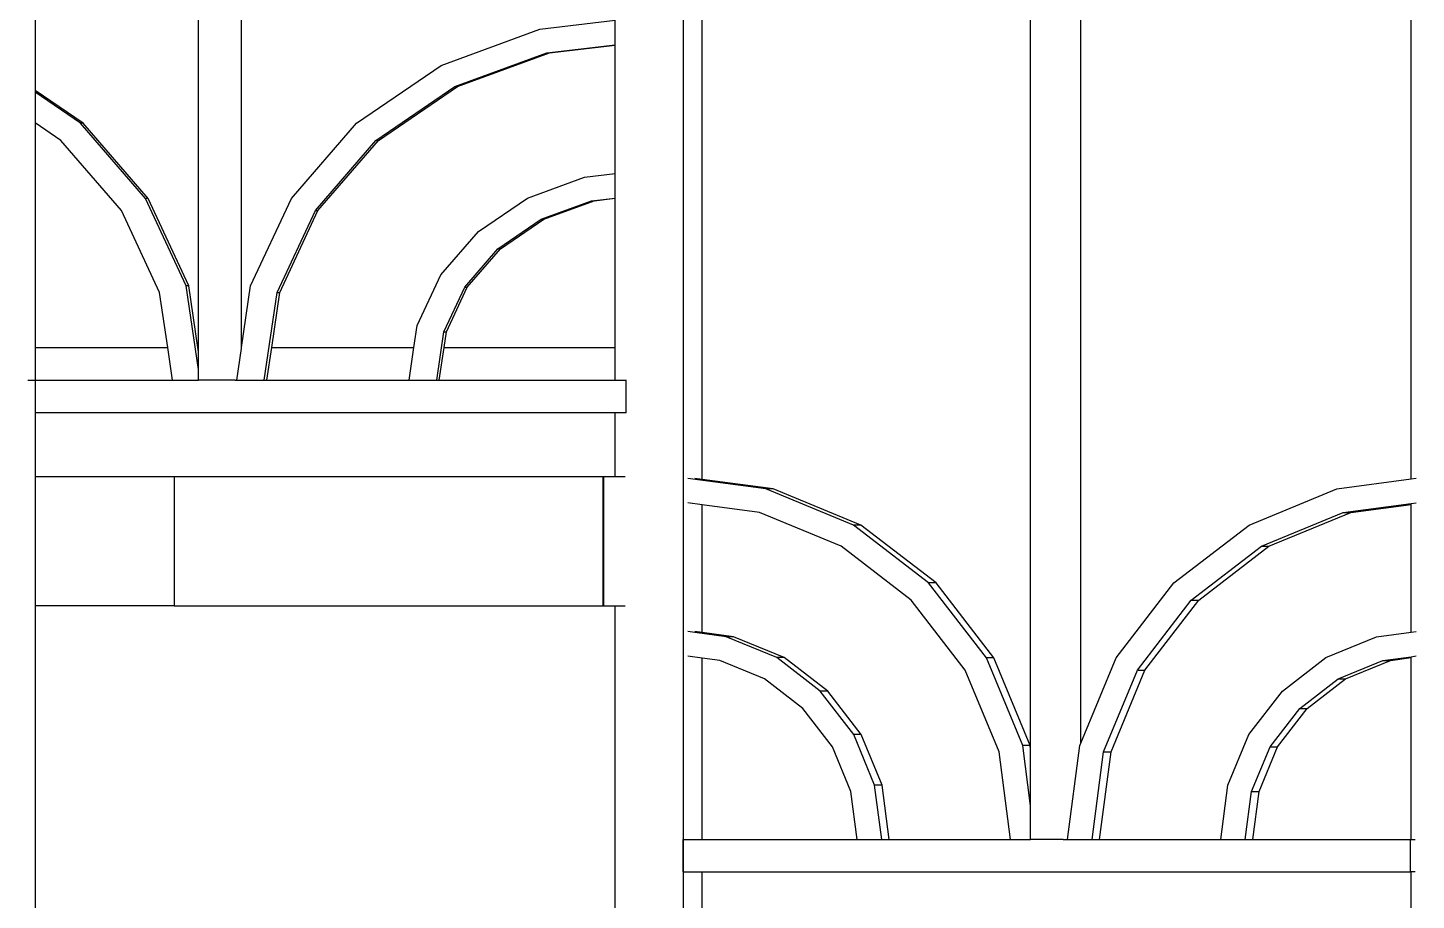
# Model space of a CAD drawing. Header units: millimetres. Extents: x 173236 to 801264, y -94969 to 615039.
# Drawn here: x 397242.4 to 397692.7, y -2103.2 to -1820 of the extents above; entities that cross this region are included whole.
import ezdxf

# ---------------------------------------------------------------- set-up
doc = ezdxf.new("R2010")
doc.units = ezdxf.units.MM
doc.header["$MEASUREMENT"] = 0
doc.layers.add('VOX-A-ELEV-1-NEAR', color=130, linetype='Continuous')
doc.layers.add('VOX-A-WALL-PATT', color=233, linetype='Continuous')

# ---------------------------------------------------------------- blocks, each defined once
blk = doc.blocks.new('west stsircase')
at = {"layer": 'VOX-A-WALL-PATT'}
for p, q in [((1461142.49, -1733.5), (1461142.49, -846.43)), ((1460999.14, -1573.82), (1460999.14, -1301.16)), ((1460985.28, -1573.82), (1460985.28, -1302.07)), ((1460932.27, -1315.02), (1460932.27, -1490.41)), ((1461148.52, -1573.82), (1461148.52, -1374.9)), ((1461378.44, -1573.82), (1461378.44, -1377.49)), ((1461255.09, -1573.82), (1461255.09, -1458.17)), ((1461271.39, -1573.82), (1461271.39, -1456.16)), ((1461095.9, -1470.5), (1461120.34, -1467.64)), ((1461120.34, -1475.59), (1461120.34, -1467.64)), ((1461063.92, -1482.27), (1461095.9, -1470.5)), ((1461098.22, -1478.18), (1461120.34, -1475.59)), ((1461099.06, -1478.18), (1461120.34, -1475.69)), ((1461120.34, -1475.69), (1461120.34, -1475.59)), ((1461120.34, -1517.35), (1461120.34, -1475.69)), ((1461068.39, -1489.16), (1461098.22, -1478.18)), ((1461069.24, -1489.16), (1461099.06, -1478.18)), ((1461098.22, -1478.18), (1461099.06, -1478.18)), ((1461036.46, -1501.01), (1461063.92, -1482.27)), ((1461042.78, -1506.63), (1461068.39, -1489.16)), ((1461043.63, -1506.63), (1461069.24, -1489.16)), ((1461068.39, -1489.16), (1461069.24, -1489.16)), ((1460947.79, -1501.01), (1460932.27, -1490.41)), ((1460932.27, -1490.41), (1460932.27, -1490.99)), ((1460946.95, -1501.01), (1460932.27, -1490.99)), ((1460932.27, -1490.99), (1460932.27, -1500.93)), ((1460940.62, -1506.63), (1460932.27, -1500.93)), ((1460932.27, -1500.93), (1460932.27, -1573.82)), ((1460968.02, -1525.42), (1460946.95, -1501.01)), ((1460947.79, -1501.01), (1460946.95, -1501.01)), ((1460968.87, -1525.42), (1460947.79, -1501.01)), ((1461015.38, -1525.42), (1461036.46, -1501.01)), ((1460960.27, -1529.4), (1460940.62, -1506.63)), ((1461023.13, -1529.4), (1461042.78, -1506.63)), ((1461023.97, -1529.4), (1461043.63, -1506.63)), ((1461042.78, -1506.63), (1461043.63, -1506.63)), ((1461110.37, -1518.51), (1461120.34, -1517.35)), ((1461120.34, -1525.3), (1461120.34, -1517.35)), ((1461091.88, -1525.32), (1461110.37, -1518.51)), ((1460981.27, -1553.85), (1460968.02, -1525.42)), ((1460968.87, -1525.42), (1460968.02, -1525.42)), ((1460982.11, -1553.85), (1460968.87, -1525.42)), ((1461002.13, -1553.85), (1461015.38, -1525.42)), ((1461076, -1536.16), (1461091.88, -1525.32)), ((1461096.35, -1532.21), (1461112.69, -1526.19)), ((1461097.2, -1532.21), (1461113.53, -1526.19)), ((1461112.69, -1526.19), (1461120.34, -1525.3)), ((1461112.69, -1526.19), (1461113.53, -1526.19)), ((1461113.53, -1526.19), (1461120.34, -1525.4)), ((1461120.34, -1525.4), (1461120.34, -1525.3)), ((1461120.34, -1573.82), (1461120.34, -1525.4)), ((1460972.63, -1555.91), (1460960.27, -1529.4)), ((1461010.78, -1555.91), (1461023.13, -1529.4)), ((1461011.62, -1555.91), (1461023.97, -1529.4)), ((1461023.13, -1529.4), (1461023.97, -1529.4)), ((1461082.32, -1541.78), (1461096.35, -1532.21)), ((1461083.17, -1541.78), (1461097.2, -1532.21)), ((1461096.35, -1532.21), (1461097.2, -1532.21)), ((1461063.81, -1550.27), (1461076, -1536.16)), ((1461071.56, -1554.25), (1461082.32, -1541.78)), ((1461072.4, -1554.25), (1461083.17, -1541.78)), ((1461082.32, -1541.78), (1461083.17, -1541.78)), ((1461056.15, -1566.71), (1461063.81, -1550.27)), ((1460975.28, -1573.82), (1460972.63, -1555.91)), ((1460985.28, -1580.94), (1460981.27, -1553.85)), ((1460982.11, -1553.85), (1460981.27, -1553.85)), ((1460985.07, -1573.82), (1460982.11, -1553.85)), ((1460999.14, -1573.82), (1461002.13, -1553.85)), ((1461006.56, -1584.36), (1461010.78, -1555.91)), ((1461008.97, -1573.82), (1461011.62, -1555.91)), ((1461010.78, -1555.91), (1461011.62, -1555.91)), ((1461064.79, -1568.77), (1461071.56, -1554.25)), ((1461065.64, -1568.77), (1461072.4, -1554.25)), ((1461071.56, -1554.25), (1461072.4, -1554.25)), ((1461055.1, -1573.82), (1461056.15, -1566.71)), ((1461062.48, -1584.36), (1461064.79, -1568.77)), ((1461064.79, -1568.77), (1461065.64, -1568.77)), ((1461064.89, -1573.82), (1461065.64, -1568.77)), ((1460932.27, -1573.82), (1460975.28, -1573.82)), ((1460932.27, -1573.82), (1460932.27, -1584.36)), ((1460976.84, -1584.36), (1460975.28, -1573.82)), ((1460985.07, -1573.82), (1460985.28, -1573.82)), ((1460985.28, -1575.23), (1460985.07, -1573.82)), ((1460985.28, -1575.23), (1460985.28, -1573.82)), ((1460985.28, -1580.94), (1460985.28, -1575.23)), ((1460997.62, -1584.36), (1460999.14, -1574.09)), ((1460999.14, -1573.82), (1460999.18, -1573.82)), ((1460999.14, -1574.09), (1460999.14, -1573.82)), ((1461007.41, -1584.36), (1461008.97, -1573.82)), ((1461008.97, -1573.82), (1461055.1, -1573.82)), ((1461053.54, -1584.36), (1461055.1, -1573.82)), ((1461063.33, -1584.36), (1461064.89, -1573.82)), ((1461064.89, -1573.82), (1461120.34, -1573.82)), ((1461120.34, -1584.36), (1461120.34, -1573.82)), ((1461148.52, -1616.6), (1461148.52, -1573.82)), ((1461255.09, -1704.2), (1461255.09, -1573.82)), ((1461271.39, -1702.21), (1461271.39, -1573.82)), ((1461378.44, -1616.47), (1461378.44, -1573.82)), ((1460929.87, -1584.36), (1460930.71, -1584.36)), ((1460930.71, -1584.36), (1460932.27, -1584.36)), ((1460932.27, -1584.36), (1460976.84, -1584.36)), ((1460932.27, -1584.36), (1460932.27, -1594.87)), ((1460976.84, -1584.36), (1460985.28, -1584.36)), ((1460985.28, -1584.36), (1460985.28, -1580.94)), ((1460997.11, -1584.36), (1460985.28, -1584.36)), ((1460997.11, -1584.36), (1460997.62, -1584.36)), ((1460997.62, -1584.36), (1461006.56, -1584.36)), ((1461006.56, -1584.36), (1461007.41, -1584.36)), ((1461007.41, -1584.36), (1461053.54, -1584.36)), ((1461053.54, -1584.36), (1461062.48, -1584.36)), ((1461062.48, -1584.36), (1461063.33, -1584.36)), ((1461063.33, -1584.36), (1461120.34, -1584.36)), ((1461120.34, -1584.36), (1461123.89, -1584.36)), ((1461123.89, -1594.87), (1461123.89, -1584.36)), ((1461123.89, -1584.36), (1461124.08, -1584.36)), ((1460932.27, -1594.87), (1461120.34, -1594.87)), ((1460932.27, -1594.87), (1460932.27, -1615.69)), ((1461120.34, -1615.69), (1461120.34, -1594.87)), ((1461120.34, -1594.87), (1461123.89, -1594.87)), ((1461124.08, -1594.87), (1461123.89, -1594.87)), ((1460932.27, -1615.69), (1460977.32, -1615.69)), ((1460932.27, -1615.69), (1460932.27, -1657.63)), ((1460977.32, -1615.69), (1461116.36, -1615.69)), ((1460977.32, -1615.69), (1460977.32, -1657.63)), ((1461116.36, -1615.69), (1461116.6, -1615.69)), ((1461116.36, -1615.69), (1461116.36, -1657.63)), ((1461116.6, -1615.69), (1461116.6, -1657.63)), ((1461116.6, -1615.69), (1461120.34, -1615.69)), ((1461120.34, -1615.69), (1461123.57, -1615.69)), ((1461169.17, -1619.64), (1461143.88, -1616.31)), ((1461148.52, -1616.6), (1461146.2, -1616.3)), ((1461378.44, -1616.47), (1461380.13, -1616.25)), ((1461171.58, -1619.64), (1461148.52, -1616.6)), ((1461197.6, -1631.41), (1461169.17, -1619.64)), ((1461171.58, -1619.64), (1461169.17, -1619.64)), ((1461200.01, -1631.41), (1461171.58, -1619.64)), ((1461325.99, -1631.41), (1461354.41, -1619.64)), ((1461354.41, -1619.64), (1461378.44, -1616.47)), ((1461148.52, -1624.87), (1461143.88, -1624.26)), ((1461148.52, -1666.31), (1461148.52, -1624.87)), ((1461167.11, -1627.32), (1461148.52, -1624.87)), ((1461356.47, -1627.32), (1461378.44, -1624.43)), ((1461358.88, -1627.32), (1461378.44, -1624.74)), ((1461378.44, -1624.43), (1461380.13, -1624.21)), ((1461378.44, -1624.74), (1461378.44, -1624.43)), ((1461378.44, -1666.18), (1461378.44, -1624.74)), ((1461193.62, -1638.3), (1461167.11, -1627.32)), ((1461329.96, -1638.3), (1461356.47, -1627.32)), ((1461332.37, -1638.3), (1461358.88, -1627.32)), ((1461356.47, -1627.32), (1461358.88, -1627.32)), ((1461222.01, -1650.15), (1461197.6, -1631.41)), ((1461200.01, -1631.41), (1461197.6, -1631.41)), ((1461224.42, -1650.15), (1461200.01, -1631.41)), ((1461301.57, -1650.15), (1461325.99, -1631.41)), ((1461216.39, -1655.77), (1461193.62, -1638.3)), ((1461307.2, -1655.77), (1461329.96, -1638.3)), ((1461309.61, -1655.77), (1461332.37, -1638.3)), ((1461329.96, -1638.3), (1461332.37, -1638.3)), ((1461240.74, -1674.56), (1461222.01, -1650.15)), ((1461224.42, -1650.15), (1461222.01, -1650.15)), ((1461243.15, -1674.56), (1461224.42, -1650.15)), ((1461282.84, -1674.56), (1461301.57, -1650.15)), ((1461233.86, -1678.54), (1461216.39, -1655.77)), ((1461289.73, -1678.54), (1461307.2, -1655.77)), ((1461292.14, -1678.54), (1461309.61, -1655.77)), ((1461307.2, -1655.77), (1461309.61, -1655.77)), ((1460932.27, -1657.63), (1460932.27, -1764.83)), ((1460977.32, -1657.63), (1460932.27, -1657.63)), ((1460977.32, -1657.63), (1461116.36, -1657.63)), ((1461116.36, -1657.63), (1461116.6, -1657.63)), ((1461116.6, -1657.63), (1461120.34, -1657.63)), ((1461120.34, -1761.53), (1461120.34, -1657.63)), ((1461120.34, -1657.63), (1461123.57, -1657.63)), ((1461378.44, -1666.18), (1461380.13, -1665.96)), ((1461146.2, -1666.32), (1461143.88, -1666.02)), ((1461148.52, -1666.31), (1461146.2, -1666.01)), ((1461156.31, -1667.65), (1461146.2, -1666.32)), ((1461158.72, -1667.65), (1461148.52, -1666.31)), ((1461158.72, -1667.65), (1461156.31, -1667.65)), ((1461172.75, -1674.46), (1461156.31, -1667.65)), ((1461175.16, -1674.46), (1461158.72, -1667.65)), ((1461350.84, -1674.46), (1461367.28, -1667.65)), ((1461367.28, -1667.65), (1461378.44, -1666.18)), ((1461148.52, -1674.58), (1461143.88, -1673.97)), ((1461148.52, -1733.5), (1461148.52, -1674.58)), ((1461154.25, -1675.34), (1461148.52, -1674.58)), ((1461186.86, -1685.3), (1461172.75, -1674.46)), ((1461175.16, -1674.46), (1461172.75, -1674.46)), ((1461189.27, -1685.3), (1461175.16, -1674.46)), ((1461252.52, -1702.99), (1461240.74, -1674.56)), ((1461243.15, -1674.56), (1461240.74, -1674.56)), ((1461254.93, -1702.99), (1461243.15, -1674.56)), ((1461271.39, -1702.21), (1461282.84, -1674.56)), ((1461336.72, -1685.3), (1461350.84, -1674.46)), ((1461369.34, -1675.34), (1461378.44, -1674.14)), ((1461371.75, -1675.34), (1461378.44, -1674.45)), ((1461378.44, -1674.14), (1461380.13, -1673.91)), ((1461378.44, -1674.45), (1461378.44, -1674.14)), ((1461378.44, -1733.5), (1461378.44, -1674.45)), ((1461168.77, -1681.35), (1461154.25, -1675.34)), ((1461244.84, -1705.05), (1461233.86, -1678.54)), ((1461278.75, -1705.05), (1461289.73, -1678.54)), ((1461281.16, -1705.05), (1461292.14, -1678.54)), ((1461289.73, -1678.54), (1461292.14, -1678.54)), ((1461354.82, -1681.35), (1461369.34, -1675.34)), ((1461357.23, -1681.35), (1461371.75, -1675.34)), ((1461369.34, -1675.34), (1461371.75, -1675.34)), ((1461181.24, -1690.92), (1461168.77, -1681.35)), ((1461342.35, -1690.92), (1461354.82, -1681.35)), ((1461344.76, -1690.92), (1461357.23, -1681.35)), ((1461354.82, -1681.35), (1461357.23, -1681.35)), ((1461197.7, -1699.41), (1461186.86, -1685.3)), ((1461189.27, -1685.3), (1461186.86, -1685.3)), ((1461200.11, -1699.41), (1461189.27, -1685.3)), ((1461325.89, -1699.41), (1461336.72, -1685.3)), ((1461190.81, -1703.39), (1461181.24, -1690.92)), ((1461332.78, -1703.39), (1461342.35, -1690.92)), ((1461335.19, -1703.39), (1461344.76, -1690.92)), ((1461342.35, -1690.92), (1461344.76, -1690.92)), ((1461200.11, -1699.41), (1461197.7, -1699.41)), ((1461204.51, -1715.85), (1461197.7, -1699.41)), ((1461206.92, -1715.85), (1461200.11, -1699.41)), ((1461319.08, -1715.85), (1461325.89, -1699.41)), ((1461196.82, -1717.91), (1461190.81, -1703.39)), ((1461248.58, -1733.5), (1461244.84, -1705.05)), ((1461255.09, -1722.51), (1461252.52, -1702.99)), ((1461254.93, -1702.99), (1461252.52, -1702.99)), ((1461255.09, -1704.2), (1461254.93, -1702.99)), ((1461255.09, -1722.51), (1461255.09, -1704.2)), ((1461267.05, -1733.5), (1461271.07, -1702.99)), ((1461271.07, -1702.99), (1461271.39, -1702.21)), ((1461275, -1733.5), (1461278.75, -1705.05)), ((1461277.41, -1733.5), (1461281.16, -1705.05)), ((1461278.75, -1705.05), (1461281.16, -1705.05)), ((1461326.76, -1717.91), (1461332.78, -1703.39)), ((1461329.17, -1717.91), (1461335.19, -1703.39)), ((1461332.78, -1703.39), (1461335.19, -1703.39)), ((1461198.88, -1733.5), (1461196.82, -1717.91)), ((1461206.83, -1733.5), (1461204.51, -1715.85)), ((1461206.92, -1715.85), (1461204.51, -1715.85)), ((1461209.24, -1733.5), (1461206.92, -1715.85)), ((1461316.76, -1733.5), (1461319.08, -1715.85)), ((1461324.71, -1733.5), (1461326.76, -1717.91)), ((1461326.76, -1717.91), (1461329.17, -1717.91)), ((1461327.12, -1733.5), (1461329.17, -1717.91)), ((1461255.09, -1733.5), (1461255.09, -1722.51)), ((1461142.4, -1744.01), (1461142.4, -1733.5)), ((1461142.4, -1733.5), (1461142.49, -1733.5)), ((1461142.49, -1744.01), (1461142.49, -1733.5)), ((1461142.49, -1733.5), (1461148.52, -1733.5)), ((1461148.52, -1733.5), (1461198.88, -1733.5)), ((1461198.88, -1733.5), (1461206.83, -1733.5)), ((1461206.83, -1733.5), (1461209.24, -1733.5)), ((1461209.24, -1733.5), (1461248.58, -1733.5)), ((1461248.58, -1733.5), (1461255.09, -1733.5)), ((1461265.6, -1733.5), (1461255.09, -1733.5)), ((1461265.6, -1733.5), (1461267.05, -1733.5)), ((1461267.05, -1733.5), (1461275, -1733.5)), ((1461275, -1733.5), (1461277.41, -1733.5)), ((1461277.41, -1733.5), (1461316.76, -1733.5)), ((1461316.76, -1733.5), (1461324.71, -1733.5)), ((1461324.71, -1733.5), (1461327.12, -1733.5)), ((1461327.12, -1733.5), (1461378.29, -1733.5)), ((1461378.29, -1744.01), (1461378.29, -1733.5)), ((1461378.29, -1733.5), (1461378.44, -1733.5)), ((1461378.44, -1733.5), (1461379.81, -1733.5)), ((1461142.4, -1744.01), (1461142.49, -1744.01)), ((1461142.49, -1761.53), (1461142.49, -1744.01)), ((1461142.49, -1744.01), (1461148.52, -1744.01)), ((1461148.52, -1761.53), (1461148.52, -1744.01)), ((1461148.52, -1744.01), (1461378.29, -1744.01)), ((1461378.44, -1744.01), (1461378.29, -1744.01)), ((1461378.44, -1760.92), (1461378.44, -1744.01)), ((1461379.81, -1744.01), (1461378.44, -1744.01))]:
    blk.add_line(p, q, dxfattribs=at)

msp = doc.modelspace()

# ---------------------------------------------------------------- block references
at = {"layer": 'VOX-A-ELEV-1-NEAR'}
msp.add_blockref('west stsircase', (-1063687.48, -350), dxfattribs=at)

doc.saveas('drawing.dxf')
